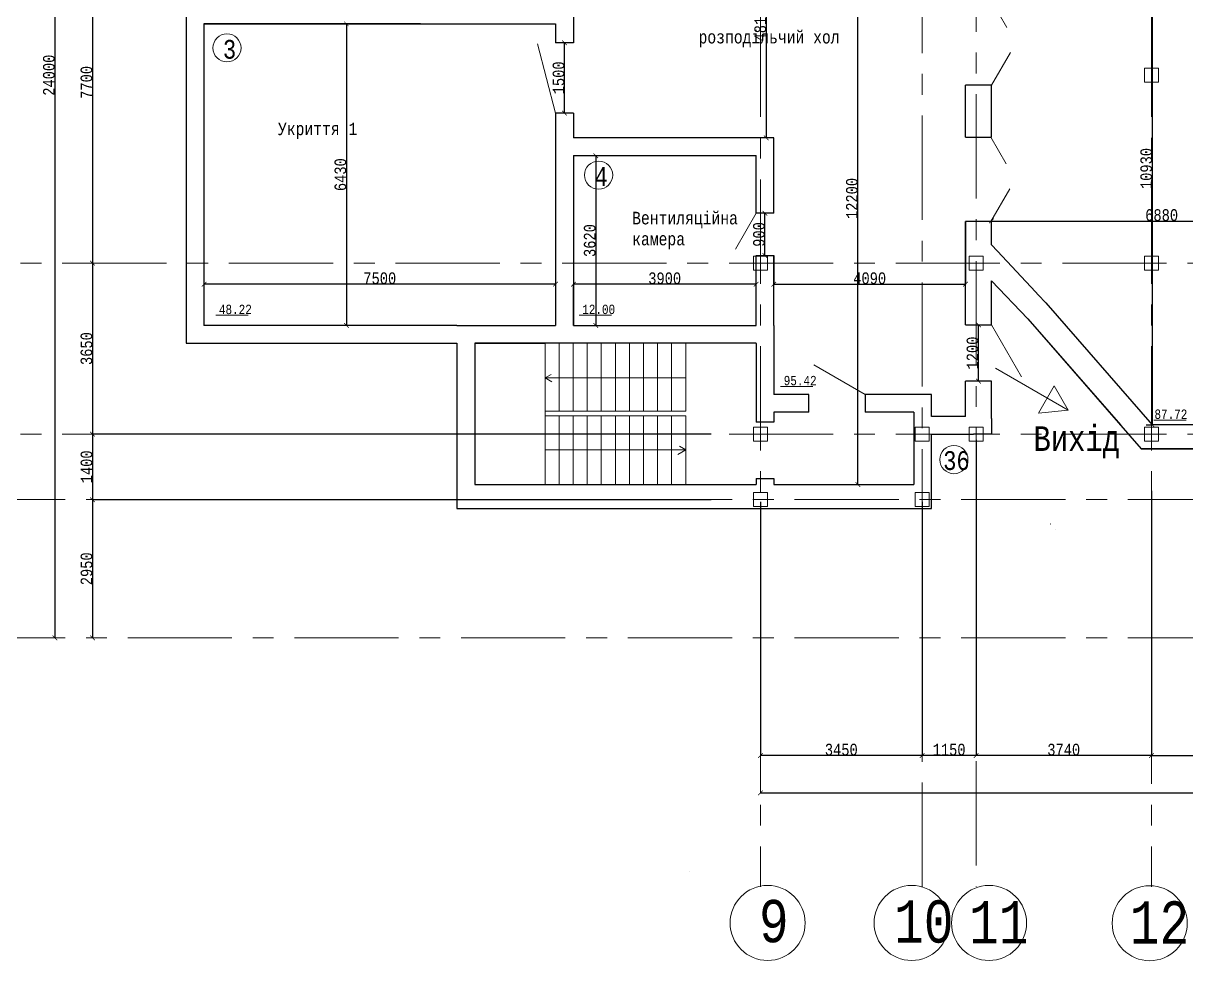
# Model space of a CAD drawing. Header units: millimetres. Extents: x -689206 to 4969298, y -1019800 to 703299.
# Drawn here: x 1179632 to 1204451, y -645260 to -625269 of the extents above; entities that cross this region are included whole.
import ezdxf

# ---------------------------------------------------------------- set-up
doc = ezdxf.new("R2010")
doc.units = ezdxf.units.MM
doc.linetypes.add('осеваяX2', pattern=[101.6, 63.5, -12.7, 12.7, -12.7])
for name, color, linetype, lineweight in [('несущие', 7, 'Continuous', 30), ('РАЗМЕРЫ', 7, 'Continuous', 9), ('стены', 7, 'Continuous', 20)]:
    doc.layers.add(name, color=color, linetype=linetype, lineweight=lineweight)
doc.layers.add('четотам', color=7, linetype='Continuous')
doc.styles.add('Аннотативный', font='isocteur.ttf', dxfattribs={"width": 0.7, "height": 250})
doc.dimstyles.new('Аннотативный', dxfattribs={"dimscale": 0, "dimtxt": 250, "dimasz": 100, "dimexe": 1.25, "dimexo": 0.625, "dimtad": 1, "dimdec": 0, "dimtxsty": 'Аннотативный', "dimblk": 'ARCHTICK', "dimcen": 2.5, "dimadec": 0, "dimazin": 0, "dimtfac": 1, "dimtdec": 0, "dimtmove": 0, "dimatfit": 3, "dimfxl": 1, "dimarcsym": 0})

# ---------------------------------------------------------------- blocks, each defined once
blk = doc.blocks.new('_ArchTick')
at = {"color": 0, "linetype": 'ByBlock', "const_width": 0.15}
blk.add_lwpolyline([(-0.5, -0.5), (0.5, 0.5)], dxfattribs=at)
blk = doc.blocks.new('*D5747')
at = {"layer": 'Defpoints', "color": 0, "linetype": 'ByBlock', "lineweight": 5, "transparency": 16777216}
for p in [(1200285, -629486), (1207547, -629486), (1207547, -629486)]:
    blk.add_point(p, dxfattribs=at)
at = {"layer": 'РАЗМЕРЫ', "color": 0, "linetype": 'ByBlock', "lineweight": -2, "transparency": 16777216}
for p, q in [((1200285, -629486), (1200285, -629485)), ((1200285, -629486), (1207547, -629486)), ((1207547, -629486), (1207547, -629485))]:
    blk.add_line(p, q, dxfattribs=at)
at = {"layer": 'РАЗМЕРЫ', "color": 0, "linetype": 'ByBlock', "lineweight": -2, "transparency": 16777216, "xscale": 100, "yscale": 100, "zscale": 100, "rotation": 180}
blk.add_blockref('_ArchTick', (1200285, -629486), dxfattribs=at)
at = {"layer": 'РАЗМЕРЫ', "color": 0, "linetype": 'ByBlock', "lineweight": -2, "transparency": 16777216, "xscale": 100, "yscale": 100, "zscale": 100}
blk.add_blockref('_ArchTick', (1207547, -629486), dxfattribs=at)
at = {"layer": 'РАЗМЕРЫ', "color": 0, "linetype": 'ByBlock', "lineweight": 5, "transparency": 16777216, "insert": (1203916, -629361), "char_height": 250, "attachment_point": 5, "style": 'Аннотативный'}
blk.add_mtext('6880', dxfattribs=at)
blk = doc.blocks.new('*D5760')
at = {"layer": 'Defpoints', "color": 0, "lineweight": 5, "ltscale": 35, "transparency": 16777216}
for p in [(1203588, -622902), (1203588, -633831), (1203715, -633831)]:
    blk.add_point(p, dxfattribs=at)
at = {"layer": 'РАЗМЕРЫ', "color": 0, "lineweight": -2, "ltscale": 35, "transparency": 16777216}
for p, q in [((1203588, -622902), (1203716, -622902)), ((1203715, -622902), (1203715, -633831)), ((1203588, -633831), (1203716, -633831))]:
    blk.add_line(p, q, dxfattribs=at)
at = {"layer": 'РАЗМЕРЫ', "color": 0, "lineweight": -2, "ltscale": 35, "transparency": 16777216, "xscale": 100, "yscale": 100, "zscale": 100}
for p, rotation in [((1203715, -622902), 90), ((1203715, -633831), 270)]:
    blk.add_blockref('_ArchTick', p, dxfattribs=dict(at, rotation=rotation))
at = {"layer": 'РАЗМЕРЫ', "color": 0, "lineweight": 5, "ltscale": 35, "transparency": 16777216, "insert": (1203589, -628366), "char_height": 250, "attachment_point": 5, "rotation": 90, "style": 'Аннотативный'}
blk.add_mtext('10930', dxfattribs=at)
blk = doc.blocks.new('*D5761')
at = {"layer": 'Defpoints', "color": 0, "lineweight": 5, "ltscale": 35, "transparency": 16777216}
for p in [(1197436, -622902), (1198493, -622902), (1198627, -635108)]:
    blk.add_point(p, dxfattribs=at)
at = {"layer": 'РАЗМЕРЫ', "color": 0, "lineweight": -2, "ltscale": 35, "transparency": 16777216}
for p, q in [((1198492, -622902), (1197435, -622902)), ((1197436, -635108), (1197436, -622902)), ((1198627, -635108), (1197435, -635108))]:
    blk.add_line(p, q, dxfattribs=at)
at = {"layer": 'РАЗМЕРЫ', "color": 0, "lineweight": -2, "ltscale": 35, "transparency": 16777216, "xscale": 100, "yscale": 100, "zscale": 100}
for p, rotation in [((1197436, -622902), 90), ((1197436, -635108), 270)]:
    blk.add_blockref('_ArchTick', p, dxfattribs=dict(at, rotation=rotation))
at = {"layer": 'РАЗМЕРЫ', "color": 0, "lineweight": 5, "ltscale": 35, "transparency": 16777216, "insert": (1197310, -629005), "char_height": 250, "attachment_point": 5, "rotation": 90, "style": 'Аннотативный'}
blk.add_mtext('12200', dxfattribs=at)
blk = doc.blocks.new('*D5767')
at = {"layer": 'Defpoints', "color": 0, "lineweight": 5, "ltscale": 35, "transparency": 16777216}
for p in [(1188109, -625282), (1186525, -631712), (1188109, -631712)]:
    blk.add_point(p, dxfattribs=at)
at = {"layer": 'РАЗМЕРЫ', "color": 0, "lineweight": -2, "ltscale": 35, "transparency": 16777216}
for p, q in [((1188108, -625282), (1186523, -625282)), ((1186525, -625282), (1186525, -631712)), ((1188108, -631712), (1186523, -631712))]:
    blk.add_line(p, q, dxfattribs=at)
at = {"layer": 'РАЗМЕРЫ', "color": 0, "lineweight": -2, "ltscale": 35, "transparency": 16777216, "xscale": 100, "yscale": 100, "zscale": 100}
for p, rotation in [((1186525, -625282), 90), ((1186525, -631712), 270)]:
    blk.add_blockref('_ArchTick', p, dxfattribs=dict(at, rotation=rotation))
at = {"layer": 'РАЗМЕРЫ', "color": 0, "lineweight": 5, "ltscale": 35, "transparency": 16777216, "insert": (1186399, -628497), "char_height": 250, "attachment_point": 5, "rotation": 90, "style": 'Аннотативный'}
blk.add_mtext('6430', dxfattribs=at)
blk = doc.blocks.new('*D5768')
at = {"layer": 'Defpoints', "color": 0, "lineweight": 5, "ltscale": 35, "transparency": 16777216}
for p in [(1190987, -628813), (1183487, -630833), (1183487, -630833)]:
    blk.add_point(p, dxfattribs=at)
at = {"layer": 'РАЗМЕРЫ', "color": 0, "lineweight": -2, "ltscale": 35, "transparency": 16777216}
for p, q in [((1190987, -628814), (1190987, -630835)), ((1183487, -630833), (1183487, -630832)), ((1190987, -630833), (1183487, -630833))]:
    blk.add_line(p, q, dxfattribs=at)
at = {"layer": 'РАЗМЕРЫ', "color": 0, "lineweight": -2, "ltscale": 35, "transparency": 16777216, "xscale": 100, "yscale": 100, "zscale": 100, "rotation": 180}
blk.add_blockref('_ArchTick', (1183487, -630833), dxfattribs=at)
at = {"layer": 'РАЗМЕРЫ', "color": 0, "lineweight": -2, "ltscale": 35, "transparency": 16777216, "xscale": 100, "yscale": 100, "zscale": 100}
blk.add_blockref('_ArchTick', (1190987, -630833), dxfattribs=at)
at = {"layer": 'РАЗМЕРЫ', "color": 0, "lineweight": 5, "ltscale": 35, "transparency": 16777216, "insert": (1187237, -630708), "char_height": 250, "attachment_point": 5, "style": 'Аннотативный'}
blk.add_mtext('7500', dxfattribs=at)
blk = doc.blocks.new('*D5787')
at = {"layer": 'Defpoints', "color": 0, "lineweight": 5, "ltscale": 35, "transparency": 16777216}
for p in [(1191367, -628092), (1191367, -631712), (1191844, -631712)]:
    blk.add_point(p, dxfattribs=at)
at = {"layer": 'РАЗМЕРЫ', "color": 0, "lineweight": -2, "ltscale": 35, "transparency": 16777216}
for p, q in [((1191368, -628092), (1191845, -628092)), ((1191844, -628092), (1191844, -631712)), ((1191368, -631712), (1191845, -631712))]:
    blk.add_line(p, q, dxfattribs=at)
at = {"layer": 'РАЗМЕРЫ', "color": 0, "lineweight": -2, "ltscale": 35, "transparency": 16777216, "xscale": 100, "yscale": 100, "zscale": 100}
for p, rotation in [((1191844, -628092), 90), ((1191844, -631712), 270)]:
    blk.add_blockref('_ArchTick', p, dxfattribs=dict(at, rotation=rotation))
at = {"layer": 'РАЗМЕРЫ', "color": 0, "lineweight": 5, "ltscale": 35, "transparency": 16777216, "insert": (1191718, -629902), "char_height": 250, "attachment_point": 5, "rotation": 90, "style": 'Аннотативный'}
blk.add_mtext('3620', dxfattribs=at)
blk = doc.blocks.new('*D5788')
at = {"layer": 'Defpoints', "color": 0, "lineweight": 5, "ltscale": 35, "transparency": 16777216}
for p in [(1191367, -630835), (1191367, -631712), (1195263, -631712)]:
    blk.add_point(p, dxfattribs=at)
at = {"layer": 'РАЗМЕРЫ', "color": 0, "lineweight": -2, "ltscale": 35, "transparency": 16777216}
for p, q in [((1191367, -631711), (1191367, -630833)), ((1195263, -630835), (1191367, -630835)), ((1195263, -631711), (1195263, -630833))]:
    blk.add_line(p, q, dxfattribs=at)
at = {"layer": 'РАЗМЕРЫ', "color": 0, "lineweight": -2, "ltscale": 35, "transparency": 16777216, "xscale": 100, "yscale": 100, "zscale": 100, "rotation": 180}
blk.add_blockref('_ArchTick', (1191367, -630835), dxfattribs=at)
at = {"layer": 'РАЗМЕРЫ', "color": 0, "lineweight": -2, "ltscale": 35, "transparency": 16777216, "xscale": 100, "yscale": 100, "zscale": 100}
blk.add_blockref('_ArchTick', (1195263, -630835), dxfattribs=at)
at = {"layer": 'РАЗМЕРЫ', "color": 0, "lineweight": 5, "ltscale": 35, "transparency": 16777216, "insert": (1193315, -630709), "char_height": 250, "attachment_point": 5, "style": 'Аннотативный'}
blk.add_mtext('3900', dxfattribs=at)
blk = doc.blocks.new('*D5769')
at = {"layer": 'Defpoints', "color": 0, "lineweight": 5, "ltscale": 35, "transparency": 16777216}
for p in [(1195481, -622902), (1195481, -627712), (1195481, -627712)]:
    blk.add_point(p, dxfattribs=at)
at = {"layer": 'РАЗМЕРЫ', "color": 0, "lineweight": -2, "ltscale": 35, "transparency": 16777216}
for p, q in [((1195481, -622902), (1195481, -627712)), ((1195482, -622902), (1195482, -622902)), ((1195482, -627712), (1195482, -627712))]:
    blk.add_line(p, q, dxfattribs=at)
at = {"layer": 'РАЗМЕРЫ', "color": 0, "lineweight": -2, "ltscale": 35, "transparency": 16777216, "xscale": 100, "yscale": 100, "zscale": 100}
for p, rotation in [((1195481, -622902), 90), ((1195481, -627712), 270)]:
    blk.add_blockref('_ArchTick', p, dxfattribs=dict(at, rotation=rotation))
at = {"layer": 'РАЗМЕРЫ', "color": 0, "lineweight": 5, "ltscale": 35, "transparency": 16777216, "insert": (1195355, -625307), "char_height": 250, "attachment_point": 5, "rotation": 90, "style": 'Аннотативный'}
blk.add_mtext('4810', dxfattribs=at)
blk = doc.blocks.new('*D5770')
at = {"layer": 'Defpoints', "color": 0, "lineweight": 5, "ltscale": 35, "transparency": 16777216}
for p in [(1199733, -629497), (1195643, -630222), (1199733, -630833)]:
    blk.add_point(p, dxfattribs=at)
at = {"layer": 'РАЗМЕРЫ', "color": 0, "lineweight": -2, "ltscale": 35, "transparency": 16777216}
for p, q in [((1199733, -629498), (1199733, -630835)), ((1195643, -630222), (1195643, -630835)), ((1195643, -630833), (1199733, -630833))]:
    blk.add_line(p, q, dxfattribs=at)
at = {"layer": 'РАЗМЕРЫ', "color": 0, "lineweight": -2, "ltscale": 35, "transparency": 16777216, "xscale": 100, "yscale": 100, "zscale": 100, "rotation": 180}
blk.add_blockref('_ArchTick', (1195643, -630833), dxfattribs=at)
at = {"layer": 'РАЗМЕРЫ', "color": 0, "lineweight": -2, "ltscale": 35, "transparency": 16777216, "xscale": 100, "yscale": 100, "zscale": 100}
blk.add_blockref('_ArchTick', (1199733, -630833), dxfattribs=at)
at = {"layer": 'РАЗМЕРЫ', "color": 0, "lineweight": 5, "ltscale": 35, "transparency": 16777216, "insert": (1197688, -630708), "char_height": 250, "attachment_point": 5, "style": 'Аннотативный'}
blk.add_mtext('4090', dxfattribs=at)
blk = doc.blocks.new('*D5781')
at = {"layer": 'Defpoints', "color": 0, "lineweight": 5, "ltscale": 35, "transparency": 16777216}
for p in [(1195453, -629322), (1195453, -629322), (1195453, -630222)]:
    blk.add_point(p, dxfattribs=at)
at = {"layer": 'РАЗМЕРЫ', "color": 0, "lineweight": -2, "ltscale": 35, "transparency": 16777216}
for p, q in [((1195453, -629322), (1195454, -629322)), ((1195453, -630222), (1195453, -629322)), ((1195453, -630222), (1195454, -630222))]:
    blk.add_line(p, q, dxfattribs=at)
at = {"layer": 'РАЗМЕРЫ', "color": 0, "lineweight": -2, "ltscale": 35, "transparency": 16777216, "xscale": 100, "yscale": 100, "zscale": 100}
for p, rotation in [((1195453, -629322), 90), ((1195453, -630222), 270)]:
    blk.add_blockref('_ArchTick', p, dxfattribs=dict(at, rotation=rotation))
at = {"layer": 'РАЗМЕРЫ', "color": 0, "lineweight": 5, "ltscale": 35, "transparency": 16777216, "insert": (1195327, -629772), "char_height": 250, "attachment_point": 5, "rotation": 90, "style": 'Аннотативный'}
blk.add_mtext('900', dxfattribs=at)
blk = doc.blocks.new('*D5782')
at = {"layer": 'Defpoints', "color": 0, "lineweight": 5, "ltscale": 35, "transparency": 16777216}
for p in [(1191177, -625683), (1191177, -625683), (1191177, -627183)]:
    blk.add_point(p, dxfattribs=at)
at = {"layer": 'РАЗМЕРЫ', "color": 0, "lineweight": -2, "ltscale": 35, "transparency": 16777216}
for p, q in [((1191177, -627183), (1191177, -625683)), ((1191178, -625683), (1191179, -625683)), ((1191178, -627183), (1191179, -627183))]:
    blk.add_line(p, q, dxfattribs=at)
at = {"layer": 'РАЗМЕРЫ', "color": 0, "lineweight": -2, "ltscale": 35, "transparency": 16777216, "xscale": 100, "yscale": 100, "zscale": 100}
for p, rotation in [((1191177, -625683), 90), ((1191177, -627183), 270)]:
    blk.add_blockref('_ArchTick', p, dxfattribs=dict(at, rotation=rotation))
at = {"layer": 'РАЗМЕРЫ', "color": 0, "lineweight": 5, "ltscale": 35, "transparency": 16777216, "insert": (1191052, -626433), "char_height": 250, "attachment_point": 5, "rotation": 90, "style": 'Аннотативный'}
blk.add_mtext('1500', dxfattribs=at)
blk = doc.blocks.new('*D5763')
at = {"layer": 'Defpoints', "color": 0, "lineweight": 5, "ltscale": 35, "transparency": 16777216}
for p in [(1200009, -631702), (1200009, -631702), (1200009, -632901)]:
    blk.add_point(p, dxfattribs=at)
at = {"layer": 'РАЗМЕРЫ', "color": 0, "lineweight": -2, "ltscale": 35, "transparency": 16777216}
for p, q in [((1200009, -632901), (1200009, -631702)), ((1200010, -631702), (1200010, -631702)), ((1200009, -632901), (1200010, -632901))]:
    blk.add_line(p, q, dxfattribs=at)
at = {"layer": 'РАЗМЕРЫ', "color": 0, "lineweight": -2, "ltscale": 35, "transparency": 16777216, "xscale": 100, "yscale": 100, "zscale": 100}
for p, rotation in [((1200009, -631702), 90), ((1200009, -632901), 270)]:
    blk.add_blockref('_ArchTick', p, dxfattribs=dict(at, rotation=rotation))
at = {"layer": 'РАЗМЕРЫ', "color": 0, "lineweight": 5, "ltscale": 35, "transparency": 16777216, "insert": (1199883, -632301), "char_height": 250, "attachment_point": 5, "rotation": 90, "style": 'Аннотативный'}
blk.add_mtext('1200', dxfattribs=at)
blk = doc.blocks.new('*D5794')
at = {"layer": 'Defpoints', "color": 0, "lineweight": 5, "ltscale": 35, "transparency": 16777216}
for p in [(1203697, -635237), (1203697, -640887), (1207357, -640887)]:
    blk.add_point(p, dxfattribs=at)
at = {"layer": 'РАЗМЕРЫ', "color": 0, "lineweight": -2, "ltscale": 35, "transparency": 16777216}
for p, q in [((1203697, -635238), (1203697, -640888)), ((1207357, -640887), (1203697, -640887)), ((1207357, -640886), (1207357, -640885))]:
    blk.add_line(p, q, dxfattribs=at)
at = {"layer": 'РАЗМЕРЫ', "color": 0, "lineweight": -2, "ltscale": 35, "transparency": 16777216, "xscale": 100, "yscale": 100, "zscale": 100, "rotation": 180}
blk.add_blockref('_ArchTick', (1203697, -640887), dxfattribs=at)
at = {"layer": 'РАЗМЕРЫ', "color": 0, "lineweight": -2, "ltscale": 35, "transparency": 16777216, "xscale": 100, "yscale": 100, "zscale": 100}
blk.add_blockref('_ArchTick', (1207357, -640887), dxfattribs=at)
at = {"layer": 'РАЗМЕРЫ', "color": 0, "lineweight": 5, "ltscale": 35, "transparency": 16777216, "insert": (1205527, -640761), "char_height": 250, "attachment_point": 5, "style": 'Аннотативный'}
blk.add_mtext('3660', dxfattribs=at)
blk = doc.blocks.new('*D5795')
at = {"layer": 'Defpoints', "color": 0, "lineweight": 5, "ltscale": 35, "transparency": 16777216}
for p in [(1199957, -634153), (1199957, -640885), (1203697, -640885)]:
    blk.add_point(p, dxfattribs=at)
at = {"layer": 'РАЗМЕРЫ', "color": 0, "lineweight": -2, "ltscale": 35, "transparency": 16777216}
for p, q in [((1199957, -634153), (1199957, -640887)), ((1203697, -640885), (1199957, -640885)), ((1203697, -640885), (1203697, -640884))]:
    blk.add_line(p, q, dxfattribs=at)
at = {"layer": 'РАЗМЕРЫ', "color": 0, "lineweight": -2, "ltscale": 35, "transparency": 16777216, "xscale": 100, "yscale": 100, "zscale": 100, "rotation": 180}
blk.add_blockref('_ArchTick', (1199957, -640885), dxfattribs=at)
at = {"layer": 'РАЗМЕРЫ', "color": 0, "lineweight": -2, "ltscale": 35, "transparency": 16777216, "xscale": 100, "yscale": 100, "zscale": 100}
blk.add_blockref('_ArchTick', (1203697, -640885), dxfattribs=at)
at = {"layer": 'РАЗМЕРЫ', "color": 0, "lineweight": 5, "ltscale": 35, "transparency": 16777216, "insert": (1201827, -640760), "char_height": 250, "attachment_point": 5, "style": 'Аннотативный'}
blk.add_mtext('3740', dxfattribs=at)
blk = doc.blocks.new('*D5796')
at = {"layer": 'Defpoints', "color": 0, "lineweight": 5, "ltscale": 35, "transparency": 16777216}
for p in [(1198807, -635473), (1198807, -640884), (1199957, -640884)]:
    blk.add_point(p, dxfattribs=at)
at = {"layer": 'РАЗМЕРЫ', "color": 0, "lineweight": -2, "ltscale": 35, "transparency": 16777216}
for p, q in [((1198807, -635474), (1198807, -640885)), ((1199957, -640884), (1198807, -640884)), ((1199957, -640884), (1199957, -640883))]:
    blk.add_line(p, q, dxfattribs=at)
at = {"layer": 'РАЗМЕРЫ', "color": 0, "lineweight": -2, "ltscale": 35, "transparency": 16777216, "xscale": 100, "yscale": 100, "zscale": 100, "rotation": 180}
blk.add_blockref('_ArchTick', (1198807, -640884), dxfattribs=at)
at = {"layer": 'РАЗМЕРЫ', "color": 0, "lineweight": -2, "ltscale": 35, "transparency": 16777216, "xscale": 100, "yscale": 100, "zscale": 100}
blk.add_blockref('_ArchTick', (1199957, -640884), dxfattribs=at)
at = {"layer": 'РАЗМЕРЫ', "color": 0, "lineweight": 5, "ltscale": 35, "transparency": 16777216, "insert": (1199382, -640759), "char_height": 250, "attachment_point": 5, "style": 'Аннотативный'}
blk.add_mtext('1150', dxfattribs=at)
blk = doc.blocks.new('*D5797')
at = {"layer": 'Defpoints', "color": 0, "lineweight": 5, "ltscale": 35, "transparency": 16777216}
for p in [(1195357, -635473), (1195357, -640884), (1198807, -640884)]:
    blk.add_point(p, dxfattribs=at)
at = {"layer": 'РАЗМЕРЫ', "color": 0, "lineweight": -2, "ltscale": 35, "transparency": 16777216}
for p, q in [((1195357, -635474), (1195357, -640885)), ((1198807, -640884), (1195357, -640884)), ((1198807, -640884), (1198807, -640883))]:
    blk.add_line(p, q, dxfattribs=at)
at = {"layer": 'РАЗМЕРЫ', "color": 0, "lineweight": -2, "ltscale": 35, "transparency": 16777216, "xscale": 100, "yscale": 100, "zscale": 100, "rotation": 180}
blk.add_blockref('_ArchTick', (1195357, -640884), dxfattribs=at)
at = {"layer": 'РАЗМЕРЫ', "color": 0, "lineweight": -2, "ltscale": 35, "transparency": 16777216, "xscale": 100, "yscale": 100, "zscale": 100}
blk.add_blockref('_ArchTick', (1198807, -640884), dxfattribs=at)
at = {"layer": 'РАЗМЕРЫ', "color": 0, "lineweight": 5, "ltscale": 35, "transparency": 16777216, "insert": (1197082, -640759), "char_height": 250, "attachment_point": 5, "style": 'Аннотативный'}
blk.add_mtext('3450', dxfattribs=at)
blk = doc.blocks.new('*D5798')
at = {"layer": 'Defpoints', "color": 0, "lineweight": 5, "ltscale": 35, "transparency": 16777216}
for p in [(1195357, -641684), (1195357, -641684), (1221249, -641684)]:
    blk.add_point(p, dxfattribs=at)
at = {"layer": 'РАЗМЕРЫ', "color": 0, "lineweight": -2, "ltscale": 35, "transparency": 16777216}
for p, q in [((1195357, -641684), (1195357, -641683)), ((1221249, -641684), (1195357, -641684)), ((1221249, -641684), (1221249, -641683))]:
    blk.add_line(p, q, dxfattribs=at)
at = {"layer": 'РАЗМЕРЫ', "color": 0, "lineweight": -2, "ltscale": 35, "transparency": 16777216, "xscale": 100, "yscale": 100, "zscale": 100, "rotation": 180}
blk.add_blockref('_ArchTick', (1195357, -641684), dxfattribs=at)
at = {"layer": 'РАЗМЕРЫ', "color": 0, "lineweight": -2, "ltscale": 35, "transparency": 16777216, "xscale": 100, "yscale": 100, "zscale": 100}
blk.add_blockref('_ArchTick', (1221249, -641684), dxfattribs=at)
at = {"layer": 'РАЗМЕРЫ', "color": 0, "lineweight": 5, "ltscale": 35, "transparency": 16777216, "insert": (1208303, -641559), "char_height": 250, "attachment_point": 5, "style": 'Аннотативный'}
blk.add_mtext('25890', dxfattribs=at)
blk = doc.blocks.new('*D5800')
at = {"layer": 'Defpoints', "color": 0, "lineweight": 5, "ltscale": 35, "transparency": 16777216}
for p in [(1181107, -622674), (1181107, -630384), (1181107, -630384)]:
    blk.add_point(p, dxfattribs=at)
at = {"layer": 'РАЗМЕРЫ', "color": 0, "lineweight": -2, "ltscale": 35, "transparency": 16777216}
for p, q in [((1181107, -622674), (1181107, -630384)), ((1181108, -622674), (1181109, -622674)), ((1181108, -630384), (1181109, -630384))]:
    blk.add_line(p, q, dxfattribs=at)
at = {"layer": 'РАЗМЕРЫ', "color": 0, "lineweight": -2, "ltscale": 35, "transparency": 16777216, "xscale": 100, "yscale": 100, "zscale": 100}
for p, rotation in [((1181107, -622674), 90), ((1181107, -630384), 270)]:
    blk.add_blockref('_ArchTick', p, dxfattribs=dict(at, rotation=rotation))
at = {"layer": 'РАЗМЕРЫ', "color": 0, "lineweight": 5, "ltscale": 35, "transparency": 16777216, "insert": (1180982, -626529), "char_height": 250, "attachment_point": 5, "rotation": 90, "style": 'Аннотативный'}
blk.add_mtext('7700', dxfattribs=at)
blk = doc.blocks.new('*D5801')
at = {"layer": 'Defpoints', "color": 0, "lineweight": 5, "ltscale": 35, "transparency": 16777216}
for p in [(1181108, -630384), (1181108, -634028), (1194306, -634028)]:
    blk.add_point(p, dxfattribs=at)
at = {"layer": 'РАЗМЕРЫ', "color": 0, "lineweight": -2, "ltscale": 35, "transparency": 16777216}
for p, q in [((1181108, -630384), (1181108, -634028)), ((1181109, -630384), (1181109, -630384)), ((1194306, -634028), (1181107, -634028))]:
    blk.add_line(p, q, dxfattribs=at)
at = {"layer": 'РАЗМЕРЫ', "color": 0, "lineweight": -2, "ltscale": 35, "transparency": 16777216, "xscale": 100, "yscale": 100, "zscale": 100}
for p, rotation in [((1181108, -630384), 90), ((1181108, -634028), 270)]:
    blk.add_blockref('_ArchTick', p, dxfattribs=dict(at, rotation=rotation))
at = {"layer": 'РАЗМЕРЫ', "color": 0, "lineweight": 5, "ltscale": 35, "transparency": 16777216, "insert": (1180982, -632206), "char_height": 250, "attachment_point": 5, "rotation": 90, "style": 'Аннотативный'}
blk.add_mtext('3650', dxfattribs=at)
blk = doc.blocks.new('*D5802')
at = {"layer": 'Defpoints', "color": 0, "lineweight": 5, "ltscale": 35, "transparency": 16777216}
for p in [(1181109, -634029), (1181109, -635428), (1194307, -635428)]:
    blk.add_point(p, dxfattribs=at)
at = {"layer": 'РАЗМЕРЫ', "color": 0, "lineweight": -2, "ltscale": 35, "transparency": 16777216}
for p, q in [((1181109, -634029), (1181110, -634029)), ((1181109, -634029), (1181109, -635428)), ((1194306, -635428), (1181107, -635428))]:
    blk.add_line(p, q, dxfattribs=at)
at = {"layer": 'РАЗМЕРЫ', "color": 0, "lineweight": -2, "ltscale": 35, "transparency": 16777216, "xscale": 100, "yscale": 100, "zscale": 100}
for p, rotation in [((1181109, -634029), 90), ((1181109, -635428), 270)]:
    blk.add_blockref('_ArchTick', p, dxfattribs=dict(at, rotation=rotation))
at = {"layer": 'РАЗМЕРЫ', "color": 0, "lineweight": 5, "ltscale": 35, "transparency": 16777216, "insert": (1180983, -634728), "char_height": 250, "attachment_point": 5, "rotation": 90, "style": 'Аннотативный'}
blk.add_mtext('1400', dxfattribs=at)
blk = doc.blocks.new('*D5803')
at = {"layer": 'Defpoints', "color": 0, "lineweight": 5, "ltscale": 35, "transparency": 16777216}
for p in [(1181109, -635428), (1181109, -638376), (1181109, -638376)]:
    blk.add_point(p, dxfattribs=at)
at = {"layer": 'РАЗМЕРЫ', "color": 0, "lineweight": -2, "ltscale": 35, "transparency": 16777216}
for p, q in [((1181109, -635428), (1181110, -635428)), ((1181109, -635428), (1181109, -638376)), ((1181109, -638376), (1181110, -638376))]:
    blk.add_line(p, q, dxfattribs=at)
at = {"layer": 'РАЗМЕРЫ', "color": 0, "lineweight": -2, "ltscale": 35, "transparency": 16777216, "xscale": 100, "yscale": 100, "zscale": 100}
for p, rotation in [((1181109, -635428), 90), ((1181109, -638376), 270)]:
    blk.add_blockref('_ArchTick', p, dxfattribs=dict(at, rotation=rotation))
at = {"layer": 'РАЗМЕРЫ', "color": 0, "lineweight": 5, "ltscale": 35, "transparency": 16777216, "insert": (1180983, -636902), "char_height": 250, "attachment_point": 5, "rotation": 90, "style": 'Аннотативный'}
blk.add_mtext('2950', dxfattribs=at)
blk = doc.blocks.new('*D5804')
at = {"layer": 'Defpoints', "color": 0, "lineweight": 5, "ltscale": 35, "transparency": 16777216}
for p in [(1180306, -614376), (1180306, -638376), (1180306, -638376)]:
    blk.add_point(p, dxfattribs=at)
at = {"layer": 'РАЗМЕРЫ', "color": 0, "lineweight": -2, "ltscale": 35, "transparency": 16777216}
for p, q in [((1180306, -614376), (1180306, -638376)), ((1180307, -614376), (1180307, -614376)), ((1180307, -638376), (1180307, -638376))]:
    blk.add_line(p, q, dxfattribs=at)
at = {"layer": 'РАЗМЕРЫ', "color": 0, "lineweight": -2, "ltscale": 35, "transparency": 16777216, "xscale": 100, "yscale": 100, "zscale": 100}
for p, rotation in [((1180306, -614376), 90), ((1180306, -638376), 270)]:
    blk.add_blockref('_ArchTick', p, dxfattribs=dict(at, rotation=rotation))
at = {"layer": 'РАЗМЕРЫ', "color": 0, "lineweight": 5, "ltscale": 35, "transparency": 16777216, "insert": (1180180, -626376), "char_height": 250, "attachment_point": 5, "rotation": 90, "style": 'Аннотативный'}
blk.add_mtext('24000', dxfattribs=at)

msp = doc.modelspace()

# ---------------------------------------------------------------- linework, layer by layer
at = {"layer": 'несущие', "color": 18, "linetype": 'ByBlock', "lineweight": 30, "true_color": 0x000000}
msp.add_line((1201282.1, -631056.7), (1201225.8, -630996.3), dxfattribs=at)
at = {"layer": 'несущие', "color": 0}
msp.add_line((1198627.3, -633651.6), (1198627.3, -635107.7), dxfattribs=at)
at = {"layer": 'РАЗМЕРЫ', "color": 152, "linetype": 'осеваяX2', "lineweight": 5, "ltscale": 35, "true_color": 0x2776bb}
for p, q in [((1195357.3, -614375.7), (1195357.3, -643684.2)), ((1198807.3, -643684.2), (1198807.3, -614375.7)), ((1203697.4, -614375.7), (1203697.4, -643684.2)), ((1199957.1, -619670.6), (1199957.1, -643684.2)), ((1225357.3, -630383.6), (1178304.8, -630383.6)), ((1225357.3, -634028.4), (1178304.8, -634028.4)), ((1178304.8, -635427.7), (1225357.3, -635427.7)), ((1178304.8, -638375.7), (1210786.6, -638375.7))]:
    msp.add_line(p, q, dxfattribs=at)
at = {"layer": 'РАЗМЕРЫ', "linetype": 'ByBlock', "lineweight": 30}
for p, q in [((1183107.3, -619142.1), (1183107.3, -632092)), ((1200286.4, -627696.9), (1200286.4, -627512.1)), ((1200285.7, -629991.9), (1200285.9, -629497.3)), ((1200414.6, -630127.8), (1200284.7, -629990.8)), ((1201225.8, -630996.3), (1200414.6, -630127.8)), ((1200285.2, -631701.6), (1200285.5, -630760.4)), ((1201064.3, -631570.4), (1200285.5, -630760.4)), ((1189262.9, -631712), (1190987.3, -631712)), ((1191367.3, -631712), (1193262.9, -631712)), ((1193262.9, -631712), (1195262.9, -631712)), ((1195262.9, -632092), (1189562.9, -632092)), ((1200284.7, -633694.5), (1200284.7, -632901.5)), ((1195252.2, -635617.7), (1195642.9, -635617.7))]:
    msp.add_line(p, q, dxfattribs=at)
at = {"layer": 'РАЗМЕРЫ', "lineweight": 30, "ltscale": 35}
for p, q in [((1191367.3, -624902.1), (1191367.3, -625682.7)), ((1183487.3, -625282.1), (1183487.3, -631712)), ((1187867.3, -625282.1), (1183487.3, -625282.1)), ((1183487.3, -625282.1), (1190987.3, -625282.1)), ((1187867.3, -625282.1), (1190987.3, -625282.1)), ((1190987.3, -625282.1), (1190987.3, -625682.7)), ((1191367.3, -625682.7), (1190987.3, -625682.7)), ((1190987.3, -627182.7), (1190987.3, -631712)), ((1191367.3, -627182.7), (1190987.3, -627182.7)), ((1191367.3, -627182.7), (1191367.3, -627712)), ((1195642.9, -627712), (1191367.3, -627712)), ((1195642.9, -629321.5), (1195642.9, -627712)), ((1191367.3, -628092), (1191367.3, -631712)), ((1191367.3, -628092), (1195262.9, -628092)), ((1195262.9, -629321.5), (1195262.9, -628092)), ((1195642.9, -629321.5), (1195262.9, -629321.5)), ((1195262.9, -631712), (1195262.9, -630221.5)), ((1195262.9, -630221.5), (1195642.9, -630221.5)), ((1195642.9, -631712), (1195642.9, -630221.5)), ((1187487.3, -631712), (1183487.3, -631712)), ((1188882.9, -631712), (1187487.3, -631712)), ((1188882.9, -631712), (1190987.3, -631712)), ((1189262.9, -631712), (1190987.3, -631712)), ((1189262.9, -631712), (1190987.3, -631712)), ((1191367.3, -631712), (1193262.9, -631712)), ((1191367.3, -631712), (1193262.9, -631712)), ((1191367.3, -631712), (1193262.9, -631712)), ((1199732.9, -631701.5), (1200285.2, -631701.6)), ((1183107.3, -632092), (1188882.9, -632092)), ((1188882.9, -632092), (1188882.9, -635617.7)), ((1189562.9, -632092), (1189262.9, -632092)), ((1189262.9, -632092), (1189262.9, -635107.7)), ((1189262.9, -632092), (1190762.9, -632092)), ((1195262.9, -632095.7), (1195262.9, -632092)), ((1200284.8, -632901.5), (1199732.9, -632901.5)), ((1196390.3, -633182.7), (1195642.9, -633182.7)), ((1196390.3, -633562.7), (1196390.3, -633182.7)), ((1199007.3, -633182.7), (1197590.3, -633182.7)), ((1197590.3, -633182.7), (1197590.3, -633562.7)), ((1199007.3, -633651.6), (1199007.3, -633182.7)), ((1196390.3, -633562.7), (1195642.9, -633562.7)), ((1198627.3, -633562.7), (1197590.3, -633562.7)), ((1198627.3, -633562.7), (1198627.3, -633651.6)), ((1195642.9, -633776.4), (1195262.9, -633776.4)), ((1199732.9, -633651.6), (1199007.3, -633651.6)), ((1200284.7, -633694.5), (1200284.7, -634031.6)), ((1199007.3, -634031.6), (1199007.3, -634028.4)), ((1199007.3, -635617.7), (1199007.3, -634031.6)), ((1200284.7, -634031.6), (1199902.2, -634031.6)), ((1195262.9, -634976.4), (1195642.9, -634976.4)), ((1195642.9, -635107.7), (1198627.3, -635107.7)), ((1195642.9, -635617.7), (1199007.3, -635617.7))]:
    msp.add_line(p, q, dxfattribs=at)
at = {"layer": 'РАЗМЕРЫ', "lineweight": 5, "ltscale": 35}
for p, q in [((1200286.4, -624787.6), (1200614.3, -625355.5)), ((1190987.3, -627182.7), (1190603.3, -625704.5)), ((1200286.4, -626588), (1200689.9, -625889)), ((1200273.8, -627696.9), (1200601.7, -628264.9)), ((1200273.8, -629497.3), (1200677.4, -628798.3)), ((1195262.9, -629321.5), (1194822.1, -630085)), ((1181107.3, -630383.6), (1181107.3, -630383.6)), ((1200285.2, -631701.6), (1200926.1, -632811.8)), ((1197590.3, -633182.7), (1196497.9, -632552)), ((1200370.4, -632622.6), (1201923.7, -633519.4)), ((1201625, -633001.9), (1201289.8, -633582.5)), ((1201923.7, -633519.4), (1201625, -633001.9)), ((1201289.8, -633582.5), (1201923.7, -633519.4)), ((1195357.3, -640884.2), (1195357.3, -641684.2)), ((1195357.3, -641684.2), (1221936.4, -641684.2))]:
    msp.add_line(p, q, dxfattribs=at)
at = {"layer": 'РАЗМЕРЫ', "color": 152, "linetype": 'ByBlock', "lineweight": 20, "true_color": 0x2776bb}
for p in [(1183107.3, -624955.6), (1183107.3, -629305.6)]:
    msp.add_line(p, (1183107.3, -627955.6), dxfattribs=at)
at = {"layer": 'РАЗМЕРЫ', "lineweight": 30}
for p, q in [((1201282.1, -631056.7), (1201446.1, -631232.2)), ((1201446.1, -631232.2), (1203713.6, -633830.8)), ((1201064.3, -631570.4), (1203481.7, -634340.8)), ((1203830.7, -633830.8), (1203713.6, -633830.8)), ((1207166.7, -633830.8), (1203830.7, -633830.8)), ((1206425.9, -634340.8), (1203481.7, -634340.8))]:
    msp.add_line(p, q, dxfattribs=at)
at = {"layer": 'РАЗМЕРЫ'}
for p, q in [((1183737.8, -631494.4), (1184427.1, -631494.4)), ((1191487.7, -631494.4), (1192177, -631494.4)), ((1195786, -633012.4), (1196475.3, -633012.4)), ((1203751.1, -633729.7), (1204440.3, -633729.7))]:
    msp.add_line(p, q, dxfattribs=at)
at = {"layer": 'РАЗМЕРЫ', "lineweight": 30, "ltscale": 150}
for p, q in [((1195642.9, -631712), (1195642.9, -633182.7)), ((1195262.9, -632095.7), (1195262.9, -633776.4)), ((1195642.9, -633562.7), (1195642.9, -633776.4)), ((1195262.9, -634976.4), (1195262.9, -635107.7)), ((1195642.9, -634976.4), (1195642.9, -635107.7))]:
    msp.add_line(p, q, dxfattribs=at)
at = {"layer": 'РАЗМЕРЫ', "linetype": 'ByBlock', "lineweight": 13}
for p, q in [((1190762.9, -632092), (1190762.9, -633542)), ((1191062.9, -632092), (1191062.9, -633542)), ((1191362.9, -632092), (1191362.9, -633542)), ((1191662.9, -632092), (1191662.9, -633542)), ((1191962.9, -632092), (1191962.9, -633542)), ((1192262.9, -632092), (1192262.9, -633542)), ((1192562.9, -632092), (1192562.9, -633542)), ((1192862.9, -632092), (1192862.9, -633542)), ((1193162.9, -632092), (1193162.9, -633542)), ((1193462.9, -632092), (1193462.9, -633542)), ((1193762.9, -632092), (1193762.9, -633542)), ((1190762.9, -632832.7), (1190892, -632758.1)), ((1190892, -632758.1), (1190762.9, -632832.7)), ((1190762.9, -632817), (1190762.9, -634367)), ((1193762.9, -632832.7), (1190762.9, -632832.7)), ((1190762.9, -632832.7), (1190906.8, -632915.7)), ((1190762.9, -633542), (1193762.9, -633542)), ((1190762.9, -633642), (1190762.9, -635092)), ((1190762.9, -633642), (1193762.9, -633642)), ((1191062.9, -633642), (1191062.9, -635107.7)), ((1191362.9, -633642), (1191362.9, -635107.7)), ((1191662.9, -633642), (1191662.9, -635107.7)), ((1191962.9, -633642), (1191962.9, -635107.7)), ((1192262.9, -633642), (1192262.9, -635107.7)), ((1192562.9, -633642), (1192562.9, -635107.7)), ((1192862.9, -633642), (1192862.9, -635107.7)), ((1193162.9, -633642), (1193162.9, -635107.7)), ((1193462.9, -633642), (1193462.9, -635107.7)), ((1193762.9, -633642), (1193762.9, -635092)), ((1190762.9, -634367), (1193762.9, -634367)), ((1193596.7, -634462.9), (1193762.9, -634367)), ((1193762.9, -634367), (1193627.9, -634289.1))]:
    msp.add_line(p, q, dxfattribs=at)
at = {"layer": 'РАЗМЕРЫ', "linetype": 'ByBlock', "lineweight": 20}
msp.add_line((1190694.2, -635107.7), (1192044.2, -635107.7), dxfattribs=at)
msp.add_line((1190694.2, -635107.7), (1192044.2, -635107.7), dxfattribs=at)
at = {"layer": 'РАЗМЕРЫ', "color": 152, "lineweight": 25, "true_color": 0x2776bb}
msp.add_line((1193833.7, -643360.9), (1193834.1, -643360.9), dxfattribs=at)
at = {"layer": 'РАЗМЕРЫ', "lineweight": 20, "ltscale": 35}
for centre in [(1195510.5, -644454.7), (1198582.7, -644454.7), (1200234.6, -644454.7), (1203661.3, -644459.6)]:
    msp.add_circle(centre, 800, dxfattribs=at)
at = {"layer": 'стены', "lineweight": 30}
for p, q in [((1199732.9, -627696.9), (1199732.9, -626588)), ((1200286.4, -626588), (1199732.9, -626588)), ((1200286.4, -627696.9), (1200286.4, -626588)), ((1199732.9, -627696.9), (1199732.9, -627512.2)), ((1199732.9, -627696.9), (1200286.4, -627696.9)), ((1199732.3, -631701.5), (1199732.9, -629497.3)), ((1200286.4, -629497.3), (1199732.9, -629497.3)), ((1201064.3, -631570.4), (1203027.1, -633819.7)), ((1201064.3, -631570.4), (1203036.7, -633830.8)), ((1199732.9, -633651.6), (1199732.9, -632901.5)), ((1199007.3, -634031.6), (1199902.2, -634031.6)), ((1203481.7, -634340.8), (1206425.9, -634340.8)), ((1189262.9, -635107.7), (1195262.9, -635107.7)), ((1197432.3, -635107.7), (1198627.3, -635107.7)), ((1188882.9, -635617.7), (1193956.3, -635617.7)), ((1193956.3, -635617.7), (1195507.3, -635617.7)), ((1197432.3, -635617.7), (1198627.3, -635617.7)), ((1201540.4, -635946.6), (1201542.3, -635946.6)), ((1201644.9, -636066.6), (1201645.1, -636066.6))]:
    msp.add_line(p, q, dxfattribs=at)
at = {"layer": 'стены', "lineweight": 20}
msp.add_lwpolyline([(1203547.4, -626225.7), (1203847.4, -626225.7), (1203847.4, -626525.7), (1203547.4, -626525.7)], close=True, dxfattribs=at)
at = {"layer": 'стены', "color": 152, "lineweight": 20, "true_color": 0x2776bb}
for points in [[(1195207.3, -630233.6), (1195507.3, -630233.6), (1195507.3, -630533.6), (1195207.3, -630533.6)], [(1203547.4, -630233.6), (1203847.4, -630233.6), (1203847.4, -630533.6), (1203547.4, -630533.6)], [(1195207.3, -633878.4), (1195507.3, -633878.4), (1195507.3, -634178.4), (1195207.3, -634178.4)], [(1198657.3, -633878.4), (1198957.3, -633878.4), (1198957.3, -634178.4), (1198657.3, -634178.4)], [(1203547.4, -633878.4), (1203847.4, -633878.4), (1203847.4, -634178.4), (1203547.4, -634178.4)], [(1195207.3, -635276.6), (1195507.3, -635276.6), (1195507.3, -635576.6), (1195207.3, -635576.6)], [(1198657.3, -635273.9), (1198957.3, -635273.9), (1198957.3, -635573.9), (1198657.3, -635573.9)]]:
    msp.add_lwpolyline(points, close=True, dxfattribs=at)
at = {"layer": 'стены', "color": 152, "true_color": 0x2776bb}
for points in [[(1199807.1, -630233.6), (1200107.1, -630233.6), (1200107.1, -630533.6), (1199807.1, -630533.6)], [(1199807.1, -633878.4), (1200107.1, -633878.4), (1200107.1, -634178.4), (1199807.1, -634178.4)]]:
    msp.add_lwpolyline(points, close=True, dxfattribs=at)
at = {"layer": 'четотам', "lineweight": 13}
for centre in [(1183977.9, -625793.4), (1191905.2, -628506.8), (1199484.8, -634573.3)]:
    msp.add_circle(centre, 300, dxfattribs=at)

# ---------------------------------------------------------------- texts
at = {"layer": 'РАЗМЕРЫ', "color": 18, "lineweight": 13, "true_color": 0x000000, "attachment_point": 1, "style": 'Аннотативный'}
for s, insert, char_height, width in [('розподільчий хол', (1194037.3, -625430.4), 268.049, 4534.097), ('Укриття 1', (1185065.2, -627386.4), 268.05, 4534.097), ('Вентиляційна\\Pкамера', (1192620.8, -629289.1), 268.049, 4534.097), ('Вихід', (1201183.5, -633862.7), 525.63, 8891.082)]:
    msp.add_mtext(s, dxfattribs=dict(at, insert=insert, char_height=char_height, width=width))
at = {"layer": 'РАЗМЕРЫ', "lineweight": 13, "ltscale": 150, "char_height": 401.1, "width": 1460, "attachment_point": 1, "style": 'Аннотативный'}
for s, insert in [('3', (1183892.1, -625623.6)), ('4', (1191819.4, -628337.1)), ('36', (1199256.7, -634393.4))]:
    msp.add_mtext(s, dxfattribs=dict(at, insert=insert))
at = {"layer": 'РАЗМЕРЫ', "char_height": 200, "width": 656.117, "attachment_point": 1, "style": 'Аннотативный'}
for s, insert in [('48.22', (1183806.1, -631270.3)), ('12.00', (1191556, -631270.3)), ('95.42', (1195854.3, -632788.3)), ('87.72', (1203762.8, -633505.6))]:
    msp.add_mtext(s, dxfattribs=dict(at, insert=insert))
at = {"layer": 'РАЗМЕРЫ', "lineweight": 5, "ltscale": 35, "width": 7518.748, "attachment_point": 1, "style": 'Аннотативный'}
for s, insert, char_height in [('9', (1195325.9, -643962.9), 902.4), ('10', (1198209.3, -643971.5), 902.42), ('11', (1199809.7, -643988.6), 902.42), ('12', (1203236.4, -643993.6), 902.42)]:
    msp.add_mtext(s, dxfattribs=dict(at, insert=insert, char_height=char_height))

# ---------------------------------------------------------------- dimensions: what is measured, and where the dimension line sits
at = {"layer": 'РАЗМЕРЫ', "lineweight": 5, "ltscale": 35}
for base, p1, p2, picture, middle in [((1180306, -638375.7), (1180306, -614375.7), (1180306, -638375.7), '*D5804', (1180180.4, -626375.7)), ((1195481.1, -627712), (1195481.1, -622902.1), (1195481.1, -627712), '*D5769', (1195355.5, -625307)), ((1186524.7, -631712), (1188108.9, -625282.1), (1188108.9, -631712), '*D5767', (1186399.1, -628497)), ((1191177.3, -625682.7), (1191177.3, -627182.7), (1191177.3, -625682.7), '*D5782', (1191051.7, -626432.7)), ((1191843.6, -631712), (1191367.3, -628092), (1191367.3, -631712), '*D5787', (1191718, -629902)), ((1195452.9, -629321.5), (1195452.9, -630221.5), (1195452.9, -629321.5), '*D5781', (1195327.2, -629771.5)), ((1200009, -631701.5), (1200008.9, -632901.5), (1200009, -631701.5), '*D5763', (1199883.4, -632301.5))]:
    dim = msp.add_linear_dim(base=base, p1=p1, p2=p2, angle=90, dimstyle='Аннотативный', dxfattribs=at)
    dim.commit()
    dim.dimension.update_dxf_attribs({"geometry": picture, "text_midpoint": middle})
for base, p1, p2, text, picture, middle in [((1181107.3, -630383.6), (1181107.3, -622673.6), (1181107.3, -630383.6), '7700', '*D5800', (1180981.7, -626528.6)), ((1197436.1, -622902.1), (1198627.3, -635107.7), (1198492.6, -622902.1), '12200', '*D5761', (1197310.5, -629004.9)), ((1203714.6, -633830.8), (1203587.8, -622902.1), (1203587.8, -633830.8), '10930', '*D5760', (1203589, -628366.4)), ((1181107.9, -634028.4), (1181107.9, -630384.3), (1194306.4, -634028.4), '3650', '*D5801', (1180982.3, -632206.3)), ((1181108.5, -635427.7), (1181108.5, -634029), (1194306.9, -635427.7), '1400', '*D5802', (1180982.9, -634728.3)), ((1181108.5, -638375.7), (1181108.5, -635427.7), (1181108.5, -638375.7), '2950', '*D5803', (1180982.9, -636901.7))]:
    dim = msp.add_linear_dim(base=base, p1=p1, p2=p2, angle=90, text=text, dimstyle='Аннотативный', dxfattribs=at)
    dim.commit()
    dim.dimension.update_dxf_attribs({"geometry": picture, "text_midpoint": middle})
for base, p1, p2, picture, middle in [((1183487.3, -630833.3), (1190987.3, -628813.2), (1183487.3, -630833.3), '*D5768', (1187237.3, -630707.7)), ((1199732.9, -630833.3), (1195642.9, -630221.5), (1199732.9, -629497.3), '*D5770', (1197687.9, -630707.7)), ((1199957.1, -640885.5), (1203697.4, -640885.5), (1199957.1, -634152.8), '*D5795', (1201827.2, -640759.9)), ((1203697.4, -640886.7), (1207357.3, -640886.7), (1203697.4, -635237), '*D5794', (1205527.3, -640761.1)), ((1195357.3, -640884.2), (1198807.3, -640884.2), (1195357.3, -635473), '*D5797', (1197082.3, -640758.6)), ((1198807.3, -640884.2), (1199957.1, -640884.2), (1198807.3, -635473), '*D5796', (1199382.2, -640758.6))]:
    dim = msp.add_linear_dim(base=base, p1=p1, p2=p2, dimstyle='Аннотативный', dxfattribs=at)
    dim.commit()
    dim.dimension.update_dxf_attribs({"geometry": picture, "text_midpoint": middle})
at = {"layer": 'РАЗМЕРЫ', "linetype": 'ByBlock', "lineweight": 5}
dim = msp.add_linear_dim(base=(1207546.6, -629486.4), p1=(1200284.7, -629486.4), p2=(1207546.6, -629486.4), text='6880', dimstyle='Аннотативный', dxfattribs=at)
dim.commit()
dim.dimension.update_dxf_attribs({"geometry": '*D5747', "text_midpoint": (1203915.7, -629360.8)})
at = {"layer": 'РАЗМЕРЫ', "lineweight": 5, "ltscale": 35}
for base, p1, p2, text, picture, middle in [((1191367.3, -630834.6), (1195262.9, -631712), (1191367.3, -631712), '3900', '*D5788', (1193315.1, -630709)), ((1195357.3, -641684.2), (1221248.8, -641684.2), (1195357.3, -641684.2), '25890', '*D5798', (1208303, -641558.6))]:
    dim = msp.add_linear_dim(base=base, p1=p1, p2=p2, text=text, dimstyle='Аннотативный', dxfattribs=at)
    dim.commit()
    dim.dimension.update_dxf_attribs({"geometry": picture, "text_midpoint": middle})

doc.saveas('drawing.dxf')
